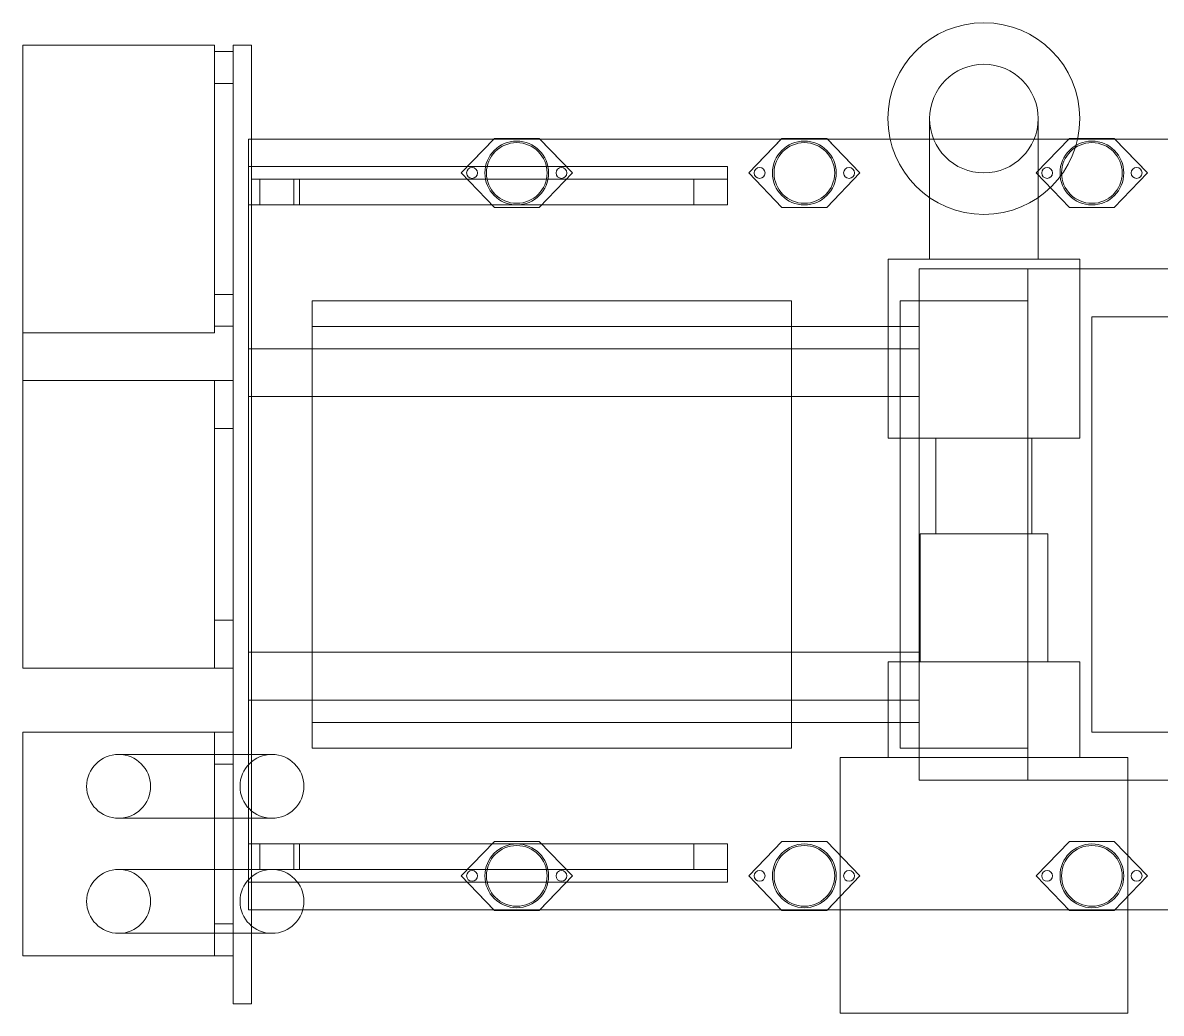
# Model space of a CAD drawing. Header units: inches. Extents: x -1128 to 651, y 96 to 845.
# Drawn here: x -972.366 to -970.756, y 704.72 to 706.121 of the extents above; entities that cross this region are included whole.
import ezdxf

# ---------------------------------------------------------------- set-up
doc = ezdxf.new("R2010")
doc.units = ezdxf.units.IN
doc.header["$MEASUREMENT"] = 0
doc.linetypes.add('EQUIPMENT LAYOUT OF TOTAL LLIGHTING-EMBED 1_DWG$0$HIDDEN2', pattern=[0.1875, 0.125, -0.0625])
doc.layers.add('EQUIPMENT LAYOUT OF TOTAL LLIGHTING-EMBED 1_DWG$0$DwgTemplate', color=7, linetype='Continuous')
doc.layers.add('硅胶总平面底图 工艺装置区', color=253, linetype='Continuous')

msp = doc.modelspace()

# ---------------------------------------------------------------- linework, layer by layer
at = {"layer": 'EQUIPMENT LAYOUT OF TOTAL LLIGHTING-EMBED 1_DWG$0$DwgTemplate', "color": 253, "linetype": 'Continuous', "lineweight": 0}
msp.add_line((-972.3663, 704.801), (-972.3663, 705.1174), dxfattribs=at)
msp.add_line((-972.3663, 704.801), (-972.3663, 705.1174), dxfattribs=at)
at = {"layer": 'EQUIPMENT LAYOUT OF TOTAL LLIGHTING-EMBED 1_DWG$0$DwgTemplate', "color": 253, "linetype": 'EQUIPMENT LAYOUT OF TOTAL LLIGHTING-EMBED 1_DWG$0$HIDDEN2', "lineweight": 0}
msp.add_line((-972.3663, 705.1174), (-972.3663, 704.801), dxfattribs=at)
msp.add_line((-972.3663, 705.1174), (-972.3663, 704.801), dxfattribs=at)
at = {"layer": '硅胶总平面底图 工艺装置区', "color": 253, "linetype": 'Continuous', "lineweight": 0}
for p, q in [((-972.3663, 705.6823), (-972.3663, 706.089)), ((-972.3663, 705.6823), (-972.3663, 706.089)), ((-972.3663, 706.089), (-972.0951, 706.089)), ((-972.0951, 706.089), (-972.3663, 706.089)), ((-972.3663, 706.089), (-972.3663, 705.6823)), ((-972.3663, 706.089), (-972.3663, 705.6823)), ((-972.0951, 706.089), (-972.3663, 706.089)), ((-972.0951, 706.089), (-972.3663, 706.089)), ((-972.3663, 706.089), (-972.0951, 706.089)), ((-972.0951, 706.089), (-972.3663, 706.089)), ((-972.3663, 705.2365), (-972.3663, 706.089)), ((-972.3663, 705.2365), (-972.3663, 706.089)), ((-972.0951, 706.089), (-972.0951, 705.6823)), ((-972.0951, 706.089), (-972.0951, 705.6823)), ((-972.0951, 705.6823), (-972.0951, 706.089)), ((-972.0951, 705.6823), (-972.0951, 706.089)), ((-972.0951, 706.089), (-972.0951, 705.6823)), ((-972.0951, 706.089), (-972.0951, 705.6823)), ((-972.0689, 706.08), (-972.0951, 706.08)), ((-972.0689, 706.08), (-972.0951, 706.08)), ((-972.0951, 706.08), (-972.0951, 706.0348)), ((-972.0951, 706.08), (-972.0951, 706.0348)), ((-972.0951, 706.0348), (-972.0951, 706.08)), ((-972.0951, 706.0348), (-972.0951, 706.08)), ((-972.0951, 706.08), (-972.0689, 706.08)), ((-972.0951, 706.08), (-972.0689, 706.08)), ((-972.0951, 706.08), (-972.0951, 706.0348)), ((-972.0951, 706.08), (-972.0951, 706.0348)), ((-972.0689, 706.08), (-972.0951, 706.08)), ((-972.0689, 706.08), (-972.0951, 706.08)), ((-972.0427, 706.089), (-972.0689, 706.089)), ((-972.0427, 706.089), (-972.0689, 706.089)), ((-972.0689, 704.7332), (-972.0689, 706.089)), ((-972.0689, 704.7332), (-972.0689, 706.089)), ((-972.0689, 706.089), (-972.0689, 704.7332)), ((-972.0689, 706.089), (-972.0689, 704.7332)), ((-972.0689, 706.089), (-972.0427, 706.089)), ((-972.0427, 706.089), (-972.0689, 706.089)), ((-972.0689, 706.089), (-972.0427, 706.089)), ((-972.0427, 706.089), (-972.0689, 706.089)), ((-972.0689, 706.089), (-972.0689, 704.7332)), ((-972.0689, 706.089), (-972.0689, 704.7332)), ((-972.0689, 706.08), (-972.0689, 706.089)), ((-972.0689, 706.08), (-972.0689, 706.089)), ((-972.0427, 706.089), (-972.0689, 706.089)), ((-972.0427, 706.089), (-972.0689, 706.089)), ((-972.0689, 706.089), (-972.0427, 706.089)), ((-972.0427, 706.089), (-972.0689, 706.089)), ((-972.0689, 706.089), (-972.0689, 704.7332)), ((-972.0689, 706.089), (-972.0689, 704.7332)), ((-972.0427, 706.089), (-972.0689, 706.089)), ((-972.0427, 706.089), (-972.0689, 706.089)), ((-972.0689, 704.7332), (-972.0689, 706.089)), ((-972.0689, 704.7332), (-972.0689, 706.089)), ((-972.0689, 706.08), (-972.0689, 706.089)), ((-972.0689, 706.08), (-972.0689, 706.089)), ((-972.0427, 706.089), (-972.0689, 706.089)), ((-972.0427, 706.089), (-972.0689, 706.089)), ((-972.0689, 706.0348), (-972.0689, 706.08)), ((-972.0689, 706.0348), (-972.0689, 706.08)), ((-972.0689, 706.0348), (-972.0689, 706.08)), ((-972.0689, 706.0348), (-972.0689, 706.08)), ((-972.0689, 706.08), (-972.0689, 706.0348)), ((-972.0689, 706.08), (-972.0689, 706.0348)), ((-972.0689, 706.0348), (-972.0689, 706.08)), ((-972.0689, 706.0348), (-972.0689, 706.08)), ((-972.0427, 704.7332), (-972.0427, 706.089)), ((-972.0427, 704.7332), (-972.0427, 706.089)), ((-972.0427, 704.7332), (-972.0427, 706.089)), ((-972.0427, 704.7332), (-972.0427, 706.089)), ((-972.0427, 706.089), (-972.0427, 705.0857)), ((-972.0427, 706.089), (-972.0427, 705.0857)), ((-972.0427, 706.089), (-972.0427, 704.7332)), ((-972.0427, 706.089), (-972.0427, 704.7332)), ((-972.0427, 706.089), (-972.0427, 704.7332)), ((-972.0427, 706.089), (-972.0427, 704.7332)), ((-972.0427, 704.7332), (-972.0427, 706.089)), ((-972.0427, 704.7332), (-972.0427, 706.089)), ((-972.0427, 706.089), (-972.0427, 705.0857)), ((-972.0427, 706.089), (-972.0427, 705.0857)), ((-972.0951, 706.0348), (-972.0689, 706.0348)), ((-972.0951, 706.0348), (-972.0689, 706.0348)), ((-972.0689, 706.0348), (-972.0951, 706.0348)), ((-972.0689, 706.0348), (-972.0951, 706.0348)), ((-972.0951, 706.0348), (-972.0689, 706.0348)), ((-972.0951, 706.0348), (-972.0689, 706.0348)), ((-972.0689, 705.7365), (-972.0689, 706.0348)), ((-972.0689, 705.7365), (-972.0689, 706.0348)), ((-972.0689, 705.7365), (-972.0689, 706.0348)), ((-972.0689, 705.7365), (-972.0689, 706.0348)), ((-971.0837, 705.9851), (-971.0837, 705.8734)), ((-970.93, 705.8734), (-970.93, 705.9851)), ((-972.0472, 705.9173), (-972.0472, 705.9561)), ((-972.0472, 705.9173), (-972.0472, 705.9561)), ((-972.0472, 705.9561), (-972.0427, 705.9561)), ((-972.0427, 705.9561), (-972.0472, 705.9561)), ((-972.0472, 705.9561), (-972.0472, 704.8661)), ((-972.0472, 705.9561), (-972.0472, 704.8661)), ((-970.0334, 705.9561), (-972.0472, 705.9561)), ((-970.0334, 705.9561), (-972.0472, 705.9561)), ((-972.0427, 705.9561), (-971.1393, 705.9561)), ((-971.1393, 705.9561), (-972.0427, 705.9561)), ((-972.0427, 705.9561), (-971.1393, 705.9561)), ((-971.1393, 705.9561), (-972.0427, 705.9561)), ((-972.0427, 705.9561), (-971.1393, 705.9561)), ((-971.1393, 705.9561), (-972.0427, 705.9561)), ((-971.6992, 705.9571), (-971.7462, 705.9082)), ((-971.7001, 705.9561), (-971.7462, 705.9082)), ((-971.6992, 705.9571), (-971.7001, 705.9561)), ((-971.6992, 705.9571), (-971.7001, 705.9561)), ((-971.6992, 705.9571), (-971.7001, 705.9561)), ((-971.6359, 705.9571), (-971.6992, 705.9571)), ((-971.6359, 705.9571), (-971.6992, 705.9571)), ((-971.6359, 705.9571), (-971.6992, 705.9571)), ((-971.6359, 705.9571), (-971.6992, 705.9571)), ((-971.5889, 705.9082), (-971.6359, 705.9571)), ((-971.6351, 705.9561), (-971.6359, 705.9571)), ((-971.6351, 705.9561), (-971.6359, 705.9571)), ((-971.6351, 705.9561), (-971.6359, 705.9571)), ((-971.5889, 705.9082), (-971.6351, 705.9561)), ((-971.2925, 705.9571), (-971.3395, 705.9082)), ((-971.2934, 705.9561), (-971.3395, 705.9082)), ((-971.2925, 705.9571), (-971.2934, 705.9561)), ((-971.2925, 705.9571), (-971.2934, 705.9561)), ((-971.2925, 705.9571), (-971.2934, 705.9561)), ((-971.2292, 705.9571), (-971.2925, 705.9571)), ((-971.2292, 705.9571), (-971.2925, 705.9571)), ((-971.2292, 705.9571), (-971.2925, 705.9571)), ((-971.2292, 705.9571), (-971.2925, 705.9571)), ((-971.1822, 705.9082), (-971.2292, 705.9571)), ((-971.2283, 705.9561), (-971.2292, 705.9571)), ((-971.2283, 705.9561), (-971.2292, 705.9571)), ((-971.2283, 705.9561), (-971.2292, 705.9571)), ((-971.1822, 705.9082), (-971.2283, 705.9561)), ((-971.1393, 705.9561), (-970.8744, 705.9561)), ((-970.8744, 705.9561), (-971.1393, 705.9561)), ((-970.8857, 705.9571), (-970.9327, 705.9082)), ((-970.8857, 705.9571), (-970.9327, 705.9082)), ((-970.8742, 705.9571), (-970.8857, 705.9571)), ((-970.8225, 705.9571), (-970.8857, 705.9571)), ((-970.8744, 705.9561), (-970.0334, 705.9561)), ((-970.0334, 705.9561), (-970.8744, 705.9561)), ((-970.8744, 705.9561), (-970.0334, 705.9561)), ((-970.0334, 705.9561), (-970.8744, 705.9561)), ((-970.8225, 705.9571), (-970.8742, 705.9571)), ((-970.8225, 705.9571), (-970.8742, 705.9571)), ((-970.8225, 705.9571), (-970.8742, 705.9571)), ((-970.7755, 705.9082), (-970.8225, 705.9571)), ((-970.8216, 705.9561), (-970.8225, 705.9571)), ((-970.8216, 705.9561), (-970.8225, 705.9571)), ((-970.8216, 705.9561), (-970.8225, 705.9571)), ((-970.7755, 705.9082), (-970.8216, 705.9561)), ((-972.0472, 705.8631), (-972.0472, 705.9173)), ((-972.0472, 705.8631), (-972.0472, 705.9173)), ((-972.0472, 705.9173), (-972.0427, 705.9173)), ((-972.0472, 705.9173), (-972.0427, 705.9173)), ((-971.3693, 705.9173), (-972.0472, 705.9173)), ((-972.0472, 705.9173), (-971.3693, 705.9173)), ((-972.0472, 705.9173), (-972.0472, 705.8631)), ((-972.0472, 705.9173), (-972.0472, 705.8631)), ((-972.0472, 705.8631), (-972.0472, 705.9173)), ((-972.0472, 705.8631), (-972.0472, 705.9173)), ((-972.0427, 705.9173), (-971.3693, 705.9173)), ((-972.0427, 705.9173), (-971.3693, 705.9173)), ((-972.0427, 705.9173), (-971.3693, 705.9173)), ((-972.0427, 705.9173), (-971.3693, 705.9173)), ((-972.0427, 705.9173), (-971.3693, 705.9173)), ((-972.0427, 705.9173), (-971.3693, 705.9173)), ((-971.3693, 705.8631), (-971.3693, 705.9173)), ((-971.3693, 705.8631), (-971.3693, 705.9173)), ((-971.3693, 705.9173), (-971.3693, 705.8631)), ((-971.3693, 705.9173), (-971.3693, 705.8631)), ((-971.3693, 705.9173), (-971.3693, 705.8631)), ((-971.3693, 705.9173), (-971.3693, 705.8631)), ((-971.3693, 705.9173), (-971.3693, 705.8631)), ((-971.3693, 705.9173), (-971.3693, 705.8631)), ((-972.0427, 705.8992), (-972.0427, 705.8631)), ((-972.0427, 705.8992), (-972.0427, 705.8631)), ((-972.0427, 705.8992), (-971.9749, 705.8992)), ((-972.0427, 705.8992), (-971.9749, 705.8992)), ((-971.9749, 705.8992), (-972.0427, 705.8992)), ((-971.9749, 705.8992), (-972.0427, 705.8992)), ((-972.0427, 705.8631), (-972.0427, 705.8992)), ((-972.0427, 705.8631), (-972.0427, 705.8992)), ((-971.9749, 705.8992), (-972.0427, 705.8992)), ((-971.9749, 705.8992), (-972.0427, 705.8992)), ((-972.0308, 705.8992), (-972.0308, 705.8631)), ((-972.0308, 705.8992), (-972.0308, 705.8631)), ((-971.4172, 705.8992), (-972.0308, 705.8992)), ((-971.4172, 705.8992), (-972.0308, 705.8992)), ((-971.9829, 705.8992), (-972.0308, 705.8992)), ((-971.9829, 705.8992), (-972.0308, 705.8992)), ((-971.9829, 705.8631), (-971.9829, 705.8992)), ((-971.9829, 705.8631), (-971.9829, 705.8992)), ((-971.9829, 705.8992), (-971.9749, 705.8992)), ((-971.9749, 705.8992), (-971.9829, 705.8992)), ((-971.9749, 705.8992), (-971.3905, 705.8992)), ((-971.3905, 705.8992), (-971.9749, 705.8992)), ((-971.9749, 705.8631), (-971.9749, 705.8992)), ((-971.9749, 705.8631), (-971.9749, 705.8992)), ((-971.9749, 705.8992), (-971.9749, 705.8631)), ((-971.9749, 705.8992), (-971.9749, 705.8631)), ((-971.9749, 705.8992), (-971.3905, 705.8992)), ((-971.3905, 705.8992), (-971.9749, 705.8992)), ((-971.9749, 705.8631), (-971.9749, 705.8992)), ((-971.9749, 705.8631), (-971.9749, 705.8992)), ((-971.9749, 705.8992), (-971.3905, 705.8992)), ((-971.3905, 705.8992), (-971.9749, 705.8992)), ((-971.7462, 705.9082), (-971.6992, 705.8594)), ((-971.7462, 705.9082), (-971.6992, 705.8594)), ((-971.6359, 705.8594), (-971.5889, 705.9082)), ((-971.6359, 705.8594), (-971.5889, 705.9082)), ((-971.4172, 705.8631), (-971.4172, 705.8992)), ((-971.4172, 705.8631), (-971.4172, 705.8992)), ((-971.4172, 705.8992), (-971.3693, 705.8992)), ((-971.4172, 705.8992), (-971.3693, 705.8992)), ((-971.3905, 705.8992), (-971.3693, 705.8992)), ((-971.3693, 705.8992), (-971.3905, 705.8992)), ((-971.3693, 705.8992), (-971.3693, 705.8631)), ((-971.3693, 705.8992), (-971.3693, 705.8631)), ((-971.3395, 705.9082), (-971.2925, 705.8594)), ((-971.3395, 705.9082), (-971.2925, 705.8594)), ((-971.2292, 705.8594), (-971.1822, 705.9082)), ((-971.2292, 705.8594), (-971.1822, 705.9082)), ((-970.9327, 705.9082), (-970.8857, 705.8594)), ((-970.9327, 705.9082), (-970.8857, 705.8594)), ((-970.8225, 705.8594), (-970.7755, 705.9082)), ((-970.8225, 705.8594), (-970.7755, 705.9082)), ((-971.0837, 705.8734), (-971.0837, 705.7862)), ((-971.0837, 705.8734), (-971.0837, 705.7862)), ((-971.0837, 705.8734), (-971.0837, 705.7862)), ((-970.93, 705.7862), (-970.93, 705.8734)), ((-970.93, 705.7862), (-970.93, 705.8734)), ((-970.93, 705.7862), (-970.93, 705.8734)), ((-972.0472, 705.6596), (-972.0472, 705.8631)), ((-972.0472, 705.6596), (-972.0472, 705.8631)), ((-972.0472, 705.8631), (-971.3693, 705.8631)), ((-972.0472, 705.8631), (-971.3693, 705.8631)), ((-972.0427, 705.8631), (-972.0472, 705.8631)), ((-972.0472, 705.8631), (-972.0427, 705.8631)), ((-971.9749, 705.8631), (-972.0427, 705.8631)), ((-971.9749, 705.8631), (-972.0427, 705.8631)), ((-971.3905, 705.8631), (-972.0427, 705.8631)), ((-972.0427, 705.8631), (-971.3905, 705.8631)), ((-972.0427, 705.8631), (-971.9749, 705.8631)), ((-972.0427, 705.8631), (-971.9749, 705.8631)), ((-972.0427, 705.8631), (-971.9749, 705.8631)), ((-972.0427, 705.8631), (-971.9749, 705.8631)), ((-972.0308, 705.8631), (-971.4172, 705.8631)), ((-971.4172, 705.8631), (-972.0308, 705.8631)), ((-972.0308, 705.8631), (-971.9829, 705.8631)), ((-972.0308, 705.8631), (-971.9829, 705.8631)), ((-971.9749, 705.8631), (-971.9829, 705.8631)), ((-971.9749, 705.8631), (-971.9829, 705.8631)), ((-971.3905, 705.8631), (-971.9749, 705.8631)), ((-971.3905, 705.8631), (-971.9749, 705.8631)), ((-971.3905, 705.8631), (-971.9749, 705.8631)), ((-971.3905, 705.8631), (-971.9749, 705.8631)), ((-971.3905, 705.8631), (-971.9749, 705.8631)), ((-971.3905, 705.8631), (-971.9749, 705.8631)), ((-971.6992, 705.8594), (-971.6359, 705.8594)), ((-971.6992, 705.8594), (-971.6359, 705.8594)), ((-971.3693, 705.8631), (-971.4172, 705.8631)), ((-971.3693, 705.8631), (-971.4172, 705.8631)), ((-971.3693, 705.8631), (-971.3905, 705.8631)), ((-971.3693, 705.8631), (-971.3905, 705.8631)), ((-971.3693, 705.8631), (-971.3905, 705.8631)), ((-971.3905, 705.8631), (-971.3693, 705.8631)), ((-971.3693, 705.8631), (-971.3905, 705.8631)), ((-971.3905, 705.8631), (-971.3693, 705.8631)), ((-971.3693, 705.8631), (-971.3905, 705.8631)), ((-971.3905, 705.8631), (-971.3693, 705.8631)), ((-971.2925, 705.8594), (-971.2292, 705.8594)), ((-971.2925, 705.8594), (-971.2292, 705.8594)), ((-970.8857, 705.8594), (-970.8225, 705.8594)), ((-970.8857, 705.8594), (-970.8225, 705.8594)), ((-971.0069, 705.7862), (-971.1424, 705.7862)), ((-971.1424, 705.7862), (-970.8713, 705.7862)), ((-970.8713, 705.7862), (-971.1424, 705.7862)), ((-971.1424, 705.7862), (-971.0069, 705.7862)), ((-971.1424, 705.5331), (-971.1424, 705.7862)), ((-971.1424, 705.7862), (-970.8713, 705.7862)), ((-970.8713, 705.7862), (-971.1424, 705.7862)), ((-971.1424, 705.5331), (-971.1424, 705.7862)), ((-971.1424, 705.7862), (-970.8713, 705.7862)), ((-970.8713, 705.7862), (-971.1424, 705.7862)), ((-971.1424, 705.5331), (-971.1424, 705.7862)), ((-970.93, 705.7862), (-971.0837, 705.7862)), ((-970.93, 705.7862), (-971.0837, 705.7862)), ((-970.8713, 705.7862), (-971.0069, 705.7862)), ((-971.0069, 705.7862), (-970.8713, 705.7862)), ((-970.8713, 705.5331), (-970.8713, 705.7862)), ((-970.8713, 705.5331), (-970.8713, 705.7862)), ((-970.8713, 705.5331), (-970.8713, 705.7862)), ((-970.9445, 705.7726), (-971.0982, 705.7726)), ((-970.9445, 705.7726), (-971.0982, 705.7726)), ((-971.0982, 705.7726), (-970.9445, 705.7726)), ((-971.0982, 705.7726), (-970.9445, 705.7726)), ((-971.0982, 705.0495), (-971.0982, 705.7726)), ((-971.0982, 705.0495), (-971.0982, 705.7726)), ((-971.0982, 705.7726), (-971.0982, 705.0495)), ((-971.0982, 705.7726), (-971.0982, 705.0495)), ((-970.9445, 705.7726), (-970.9445, 705.0495)), ((-970.9445, 705.7726), (-970.9445, 705.0495)), ((-970.9445, 705.7726), (-970.9445, 705.7274)), ((-970.9445, 705.7726), (-970.9445, 705.7274)), ((-970.9445, 705.0495), (-970.9445, 705.7726)), ((-970.9445, 705.0495), (-970.9445, 705.7726)), ((-970.9445, 705.7726), (-969.4983, 705.7726)), ((-970.9445, 705.7726), (-969.4983, 705.7726)), ((-970.8713, 705.7726), (-970.9445, 705.7726)), ((-970.8713, 705.7726), (-970.9445, 705.7726)), ((-969.6674, 705.7726), (-970.8713, 705.7726)), ((-969.6674, 705.7726), (-970.8713, 705.7726)), ((-969.6674, 705.7726), (-970.8713, 705.7726)), ((-969.6674, 705.7726), (-970.8713, 705.7726)), ((-972.0951, 705.6913), (-972.0951, 705.7365)), ((-972.0951, 705.6913), (-972.0951, 705.7365)), ((-972.0689, 705.7365), (-972.0951, 705.7365)), ((-972.0689, 705.7365), (-972.0951, 705.7365)), ((-972.0951, 705.7365), (-972.0951, 705.6913)), ((-972.0951, 705.7365), (-972.0951, 705.6913)), ((-972.0951, 705.7365), (-972.0689, 705.7365)), ((-972.0951, 705.7365), (-972.0689, 705.7365)), ((-972.0689, 705.7365), (-972.0951, 705.7365)), ((-972.0689, 705.7365), (-972.0951, 705.7365)), ((-972.0951, 705.7365), (-972.0951, 705.6913)), ((-972.0951, 705.7365), (-972.0951, 705.6913)), ((-972.0689, 705.6913), (-972.0689, 705.7365)), ((-972.0689, 705.6913), (-972.0689, 705.7365)), ((-972.0689, 705.6913), (-972.0689, 705.7365)), ((-972.0689, 705.6913), (-972.0689, 705.7365)), ((-972.0689, 705.7365), (-972.0689, 705.6913)), ((-972.0689, 705.7365), (-972.0689, 705.6913)), ((-972.0689, 705.6913), (-972.0689, 705.7365)), ((-972.0689, 705.6913), (-972.0689, 705.7365)), ((-971.9568, 705.7274), (-971.2789, 705.7274)), ((-971.9568, 705.7274), (-971.2789, 705.7274)), ((-971.9568, 705.7274), (-971.9568, 705.0947)), ((-971.9568, 705.7274), (-971.9568, 705.0947)), ((-971.9568, 705.0947), (-971.9568, 705.7274)), ((-971.9568, 705.0947), (-971.9568, 705.7274)), ((-971.2789, 705.7274), (-971.9568, 705.7274)), ((-971.2789, 705.7274), (-971.9568, 705.7274)), ((-971.2789, 705.7274), (-971.9568, 705.7274)), ((-971.2789, 705.7274), (-971.9568, 705.7274)), ((-971.9568, 705.7274), (-971.9568, 705.0947)), ((-971.9568, 705.7274), (-971.9568, 705.0947)), ((-971.2789, 705.7274), (-971.9568, 705.7274)), ((-971.2789, 705.7274), (-971.9568, 705.7274)), ((-971.2789, 705.0947), (-971.2789, 705.7274)), ((-971.2789, 705.0947), (-971.2789, 705.7274)), ((-971.2789, 705.7274), (-971.2789, 705.0947)), ((-971.2789, 705.7274), (-971.2789, 705.0947)), ((-971.2789, 705.0947), (-971.2789, 705.7274)), ((-971.2789, 705.0947), (-971.2789, 705.7274)), ((-971.2789, 705.0947), (-971.2789, 705.7274)), ((-971.2789, 705.0947), (-971.2789, 705.7274)), ((-971.1253, 705.7274), (-970.9445, 705.7274)), ((-971.1253, 705.7274), (-970.9445, 705.7274)), ((-970.9445, 705.7274), (-971.1253, 705.7274)), ((-970.9445, 705.7274), (-971.1253, 705.7274)), ((-971.1253, 705.0947), (-971.1253, 705.7274)), ((-971.1253, 705.0947), (-971.1253, 705.7274)), ((-971.1253, 705.7274), (-971.1253, 705.5331)), ((-971.1253, 705.7274), (-971.1253, 705.5331)), ((-970.9445, 705.0947), (-970.9445, 705.7274)), ((-970.9445, 705.0947), (-970.9445, 705.7274)), ((-970.9445, 705.7274), (-970.9445, 705.0947)), ((-970.9445, 705.7274), (-970.9445, 705.0947)), ((-970.9445, 705.7274), (-970.9445, 705.0947)), ((-970.9445, 705.7274), (-970.9445, 705.0947)), ((-970.8541, 705.1173), (-970.8541, 705.7048)), ((-970.8541, 705.1173), (-970.8541, 705.7048)), ((-969.5887, 705.7048), (-970.8541, 705.7048)), ((-969.5887, 705.7048), (-970.8541, 705.7048)), ((-970.8541, 705.7048), (-969.5887, 705.7048)), ((-970.8541, 705.7048), (-969.5887, 705.7048)), ((-970.8541, 705.7048), (-970.8541, 705.1173)), ((-970.8541, 705.7048), (-970.8541, 705.1173)), ((-970.8541, 705.7048), (-970.8541, 705.1173)), ((-970.8541, 705.7048), (-970.8541, 705.1173)), ((-969.5887, 705.7048), (-970.8541, 705.7048)), ((-969.5887, 705.7048), (-970.8541, 705.7048)), ((-970.8541, 705.7048), (-970.8541, 705.1173)), ((-970.8541, 705.7048), (-970.8541, 705.1173)), ((-972.0951, 705.6913), (-972.0689, 705.6913)), ((-972.0951, 705.6913), (-972.0689, 705.6913)), ((-972.0689, 705.6913), (-972.0951, 705.6913)), ((-972.0689, 705.6913), (-972.0951, 705.6913)), ((-972.0951, 705.6913), (-972.0689, 705.6913)), ((-972.0951, 705.6913), (-972.0689, 705.6913)), ((-972.0689, 705.6145), (-972.0689, 705.6913)), ((-972.0689, 705.6145), (-972.0689, 705.6913)), ((-972.0689, 705.6145), (-972.0689, 705.6913)), ((-972.0689, 705.6145), (-972.0689, 705.6913)), ((-971.9568, 705.1308), (-971.9568, 705.6912)), ((-971.9568, 705.6912), (-971.9568, 705.1308)), ((-971.2789, 705.6912), (-971.9568, 705.6912)), ((-971.1424, 705.6912), (-971.2789, 705.6912)), ((-971.1424, 705.6912), (-971.2789, 705.6912)), ((-971.1424, 705.6912), (-971.2789, 705.6912)), ((-971.0982, 705.6912), (-971.1424, 705.6912)), ((-971.0982, 705.6912), (-971.0982, 705.1308)), ((-971.0982, 705.6912), (-971.0982, 705.1308)), ((-972.3663, 705.6823), (-972.0951, 705.6823)), ((-972.0951, 705.6823), (-972.3663, 705.6823)), ((-972.0951, 705.6823), (-972.3663, 705.6823)), ((-972.0951, 705.6823), (-972.3663, 705.6823)), ((-972.0951, 705.6823), (-972.1583, 705.6823)), ((-972.0951, 705.6823), (-972.1583, 705.6823)), ((-972.0472, 705.1625), (-972.0472, 705.6596)), ((-972.0472, 705.1625), (-972.0472, 705.6596)), ((-972.0472, 705.1625), (-972.0472, 705.6596)), ((-972.0472, 705.1625), (-972.0472, 705.6596)), ((-972.0427, 705.6596), (-972.0472, 705.6596)), ((-972.0472, 705.6596), (-972.0427, 705.6596)), ((-972.0472, 705.6596), (-972.0472, 705.5918)), ((-972.0472, 705.6596), (-972.0472, 705.5918)), ((-971.9568, 705.6596), (-972.0427, 705.6596)), ((-972.0427, 705.6596), (-971.9568, 705.6596)), ((-971.9568, 705.6596), (-972.0427, 705.6596)), ((-972.0427, 705.6596), (-971.9568, 705.6596)), ((-971.0982, 705.6596), (-971.9568, 705.6596)), ((-971.9568, 705.6596), (-971.0982, 705.6596)), ((-971.0982, 705.6596), (-971.0982, 705.1625)), ((-971.0982, 705.6596), (-971.0982, 705.1625)), ((-971.0982, 705.5918), (-971.0982, 705.6596)), ((-971.0982, 705.6596), (-971.0982, 705.5918)), ((-972.3663, 705.2078), (-972.3663, 705.6145)), ((-972.3663, 705.2078), (-972.3663, 705.6145)), ((-972.0951, 705.6145), (-972.3663, 705.6145)), ((-972.0951, 705.6145), (-972.3663, 705.6145)), ((-972.3663, 705.6145), (-972.3663, 705.2078)), ((-972.3663, 705.6145), (-972.3663, 705.2078)), ((-972.3663, 705.6145), (-972.0951, 705.6145)), ((-972.0951, 705.6145), (-972.3663, 705.6145)), ((-972.3663, 705.6145), (-972.0951, 705.6145)), ((-972.0951, 705.6145), (-972.3663, 705.6145)), ((-972.3663, 705.6145), (-972.3663, 705.2078)), ((-972.3663, 705.6145), (-972.3663, 705.2078)), ((-972.3663, 705.2078), (-972.3663, 705.6145)), ((-972.3663, 705.2078), (-972.3663, 705.6145)), ((-972.0951, 705.6145), (-972.3663, 705.6145)), ((-972.0951, 705.6145), (-972.3663, 705.6145)), ((-972.1273, 705.6145), (-972.0951, 705.6145)), ((-972.0951, 705.6145), (-972.1273, 705.6145)), ((-972.0951, 705.2078), (-972.0951, 705.6145)), ((-972.0951, 705.2078), (-972.0951, 705.6145)), ((-972.0951, 705.2078), (-972.0951, 705.6145)), ((-972.0951, 705.2078), (-972.0951, 705.6145)), ((-972.0951, 705.5467), (-972.0951, 705.6145)), ((-972.0951, 705.5467), (-972.0951, 705.6145)), ((-972.0951, 705.6145), (-972.0951, 705.5467)), ((-972.0951, 705.6145), (-972.0951, 705.5467)), ((-972.0689, 705.6145), (-972.0951, 705.6145)), ((-972.0689, 705.6145), (-972.0951, 705.6145)), ((-972.0951, 705.6145), (-972.0951, 705.2078)), ((-972.0951, 705.6145), (-972.0951, 705.2078)), ((-972.0951, 705.6145), (-972.0689, 705.6145)), ((-972.0951, 705.6145), (-972.0689, 705.6145)), ((-972.0951, 705.6145), (-972.0951, 705.5467)), ((-972.0951, 705.6145), (-972.0951, 705.5467)), ((-972.0951, 705.6145), (-972.0951, 705.5467)), ((-972.0951, 705.6145), (-972.0951, 705.5467)), ((-972.0689, 705.6145), (-972.0951, 705.6145)), ((-972.0689, 705.6145), (-972.0951, 705.6145)), ((-972.0689, 705.5467), (-972.0689, 705.6145)), ((-972.0689, 705.5467), (-972.0689, 705.6145)), ((-972.0689, 705.5467), (-972.0689, 705.6145)), ((-972.0689, 705.5467), (-972.0689, 705.6145)), ((-972.0689, 705.6145), (-972.0689, 705.5467)), ((-972.0689, 705.6145), (-972.0689, 705.5467)), ((-972.0689, 705.5467), (-972.0689, 705.6145)), ((-972.0689, 705.5467), (-972.0689, 705.6145)), ((-972.0472, 705.5918), (-972.0427, 705.5918)), ((-972.0427, 705.5918), (-972.0472, 705.5918)), ((-972.0472, 705.5918), (-972.0472, 705.2303)), ((-972.0472, 705.5918), (-972.0472, 705.2303)), ((-972.0427, 705.5918), (-971.9568, 705.5918)), ((-971.9568, 705.5918), (-972.0427, 705.5918)), ((-972.0427, 705.5918), (-971.9568, 705.5918)), ((-971.9568, 705.5918), (-972.0427, 705.5918)), ((-971.9568, 705.5918), (-971.0982, 705.5918)), ((-971.0982, 705.5918), (-971.9568, 705.5918)), ((-971.0982, 705.2303), (-971.0982, 705.5918)), ((-971.0982, 705.2303), (-971.0982, 705.5918)), ((-972.0951, 705.5467), (-972.0689, 705.5467)), ((-972.0951, 705.5467), (-972.0689, 705.5467)), ((-972.0951, 705.5467), (-972.0951, 705.2756)), ((-972.0951, 705.5467), (-972.0951, 705.2756)), ((-972.0689, 705.5467), (-972.0951, 705.5467)), ((-972.0689, 705.5467), (-972.0951, 705.5467)), ((-972.0951, 705.5467), (-972.0951, 705.2756)), ((-972.0951, 705.5467), (-972.0951, 705.2756)), ((-972.0951, 705.5467), (-972.0689, 705.5467)), ((-972.0951, 705.5467), (-972.0689, 705.5467)), ((-972.0689, 705.2756), (-972.0689, 705.5467)), ((-972.0689, 705.2756), (-972.0689, 705.5467)), ((-972.0689, 705.2756), (-972.0689, 705.5467)), ((-972.0689, 705.2756), (-972.0689, 705.5467)), ((-970.8713, 705.5331), (-971.1424, 705.5331)), ((-971.1424, 705.5331), (-971.0069, 705.5331)), ((-970.8713, 705.5331), (-971.1424, 705.5331)), ((-971.1424, 705.5331), (-971.0069, 705.5331)), ((-970.8713, 705.5331), (-971.1424, 705.5331)), ((-970.8713, 705.5331), (-971.1424, 705.5331)), ((-970.8713, 705.5331), (-971.1424, 705.5331)), ((-970.8713, 705.5331), (-971.1424, 705.5331)), ((-971.1253, 705.5331), (-971.1253, 705.2168)), ((-971.1253, 705.5331), (-971.1253, 705.2168)), ((-971.1253, 705.5331), (-971.1253, 705.2168)), ((-971.1253, 705.5331), (-971.1253, 705.2168)), ((-971.1253, 705.5331), (-971.1253, 705.2168)), ((-971.1253, 705.5331), (-971.1253, 705.2168)), ((-970.9391, 705.5331), (-971.0747, 705.5331)), ((-970.9391, 705.5331), (-971.0747, 705.5331)), ((-971.0747, 705.3976), (-971.0747, 705.5331)), ((-971.0747, 705.3976), (-971.0747, 705.5331)), ((-971.0747, 705.3976), (-971.0747, 705.5331)), ((-971.0069, 705.5331), (-970.8713, 705.5331)), ((-971.0069, 705.5331), (-970.8713, 705.5331)), ((-970.9391, 705.3976), (-970.9391, 705.5331)), ((-970.9391, 705.3976), (-970.9391, 705.5331)), ((-970.9391, 705.3976), (-970.9391, 705.5331)), ((-971.0069, 705.3976), (-971.0972, 705.3976)), ((-971.0972, 705.3976), (-970.9165, 705.3976)), ((-970.9165, 705.3976), (-971.0972, 705.3976)), ((-971.0972, 705.3976), (-971.0069, 705.3976)), ((-971.0972, 705.2168), (-971.0972, 705.3976)), ((-971.0972, 705.3976), (-970.9165, 705.3976)), ((-970.9165, 705.3976), (-971.0972, 705.3976)), ((-971.0972, 705.2168), (-971.0972, 705.3976)), ((-971.0972, 705.3976), (-970.9165, 705.3976)), ((-970.9165, 705.3976), (-971.0972, 705.3976)), ((-971.0972, 705.2168), (-971.0972, 705.3976)), ((-970.9391, 705.3976), (-971.0747, 705.3976)), ((-970.9391, 705.3976), (-971.0747, 705.3976)), ((-970.9165, 705.3976), (-971.0069, 705.3976)), ((-971.0069, 705.3976), (-970.9165, 705.3976)), ((-970.9165, 705.2168), (-970.9165, 705.3976)), ((-970.9165, 705.2168), (-970.9165, 705.3976)), ((-970.9165, 705.2168), (-970.9165, 705.3976)), ((-972.0951, 705.2756), (-972.0689, 705.2756)), ((-972.0951, 705.2756), (-972.0689, 705.2756)), ((-972.0689, 705.2756), (-972.0951, 705.2756)), ((-972.0689, 705.2756), (-972.0951, 705.2756)), ((-972.0951, 705.2078), (-972.0951, 705.2756)), ((-972.0951, 705.2078), (-972.0951, 705.2756)), ((-972.0951, 705.2756), (-972.0951, 705.2078)), ((-972.0951, 705.2756), (-972.0951, 705.2078)), ((-972.0951, 705.2756), (-972.0951, 705.2078)), ((-972.0951, 705.2756), (-972.0951, 705.2078)), ((-972.0951, 705.2756), (-972.0951, 705.2078)), ((-972.0951, 705.2756), (-972.0951, 705.2078)), ((-972.0689, 705.2756), (-972.0951, 705.2756)), ((-972.0689, 705.2756), (-972.0951, 705.2756)), ((-972.0689, 705.2078), (-972.0689, 705.2756)), ((-972.0689, 705.2078), (-972.0689, 705.2756)), ((-972.0689, 705.2078), (-972.0689, 705.2756)), ((-972.0689, 705.2078), (-972.0689, 705.2756)), ((-972.0689, 705.2756), (-972.0689, 705.2078)), ((-972.0689, 705.2756), (-972.0689, 705.2078)), ((-972.0689, 705.2078), (-972.0689, 705.2756)), ((-972.0689, 705.2078), (-972.0689, 705.2756)), ((-972.3663, 705.2078), (-972.3663, 705.2365)), ((-972.3663, 705.2078), (-972.3663, 705.2365)), ((-972.0427, 705.2303), (-972.0472, 705.2303)), ((-972.0472, 705.2303), (-972.0427, 705.2303)), ((-972.0472, 705.2303), (-972.0472, 705.1625)), ((-972.0472, 705.1625), (-972.0472, 705.2303)), ((-971.9568, 705.2303), (-972.0427, 705.2303)), ((-972.0427, 705.2303), (-971.9568, 705.2303)), ((-971.9568, 705.2303), (-972.0427, 705.2303)), ((-972.0427, 705.2303), (-971.9568, 705.2303)), ((-971.0982, 705.2303), (-971.9568, 705.2303)), ((-971.9568, 705.2303), (-971.0982, 705.2303)), ((-971.0982, 705.1625), (-971.0982, 705.2303)), ((-971.0982, 705.1625), (-971.0982, 705.2303)), ((-972.3663, 705.2078), (-972.0951, 705.2078)), ((-972.0951, 705.2078), (-972.3663, 705.2078)), ((-972.0951, 705.2078), (-972.3663, 705.2078)), ((-972.0951, 705.2078), (-972.3663, 705.2078)), ((-972.3663, 705.2078), (-972.0951, 705.2078)), ((-972.0951, 705.2078), (-972.3663, 705.2078)), ((-972.0951, 705.2078), (-972.3663, 705.2078)), ((-972.0951, 705.2078), (-972.3663, 705.2078)), ((-972.0951, 705.2078), (-972.3663, 705.2078)), ((-972.0951, 705.2078), (-972.3663, 705.2078)), ((-972.0951, 705.2078), (-972.0689, 705.2078)), ((-972.0951, 705.2078), (-972.0689, 705.2078)), ((-972.0689, 705.2078), (-972.0951, 705.2078)), ((-972.0689, 705.2078), (-972.0951, 705.2078)), ((-972.0951, 705.2078), (-972.0689, 705.2078)), ((-972.0951, 705.2078), (-972.0689, 705.2078)), ((-972.0689, 705.1174), (-972.0689, 705.2078)), ((-972.0689, 705.1174), (-972.0689, 705.2078)), ((-972.0689, 705.1174), (-972.0689, 705.2078)), ((-972.0689, 705.1174), (-972.0689, 705.2078)), ((-971.0069, 705.2168), (-971.1424, 705.2168)), ((-971.1424, 705.2168), (-970.8713, 705.2168)), ((-970.8713, 705.2168), (-971.1424, 705.2168)), ((-971.1424, 705.2168), (-971.0069, 705.2168)), ((-971.1424, 705.0812), (-971.1424, 705.2168)), ((-971.1424, 705.2168), (-970.8713, 705.2168)), ((-970.8713, 705.2168), (-971.1424, 705.2168)), ((-971.1424, 705.0812), (-971.1424, 705.2168)), ((-971.1424, 705.2168), (-970.8713, 705.2168)), ((-970.8713, 705.2168), (-971.1424, 705.2168)), ((-971.1424, 705.0812), (-971.1424, 705.2168)), ((-971.1253, 705.2168), (-971.1253, 705.0947)), ((-971.1253, 705.2168), (-971.1253, 705.0947)), ((-970.9165, 705.2168), (-971.0972, 705.2168)), ((-970.9165, 705.2168), (-971.0972, 705.2168)), ((-970.8713, 705.2168), (-971.0069, 705.2168)), ((-971.0069, 705.2168), (-970.8713, 705.2168)), ((-970.8713, 705.0812), (-970.8713, 705.2168)), ((-970.8713, 705.0812), (-970.8713, 705.2168)), ((-970.8713, 705.0812), (-970.8713, 705.2168)), ((-972.0472, 704.9592), (-972.0472, 705.1625)), ((-972.0472, 704.9592), (-972.0472, 705.1625)), ((-972.0472, 705.1625), (-972.0427, 705.1625)), ((-972.0427, 705.1625), (-972.0472, 705.1625)), ((-972.0427, 705.1625), (-971.9568, 705.1625)), ((-971.9568, 705.1625), (-972.0427, 705.1625)), ((-972.0427, 705.1625), (-971.9568, 705.1625)), ((-971.9568, 705.1625), (-972.0427, 705.1625)), ((-971.9568, 705.1625), (-971.0982, 705.1625)), ((-971.0982, 705.1625), (-971.9568, 705.1625)), ((-971.2789, 705.1308), (-971.9568, 705.1308)), ((-971.1424, 705.1308), (-971.2789, 705.1308)), ((-971.1424, 705.1308), (-971.2789, 705.1308)), ((-971.1424, 705.1308), (-971.2789, 705.1308)), ((-971.0982, 705.1308), (-971.1424, 705.1308)), ((-972.0951, 705.1174), (-972.3663, 705.1174)), ((-972.0951, 705.1174), (-972.3663, 705.1174)), ((-972.3663, 705.1174), (-972.0951, 705.1174)), ((-972.0951, 705.1174), (-972.3663, 705.1174)), ((-972.3663, 704.801), (-972.3663, 705.1174)), ((-972.3663, 704.801), (-972.3663, 705.1174)), ((-972.3663, 705.1174), (-972.0951, 705.1174)), ((-972.0951, 705.1174), (-972.3663, 705.1174)), ((-972.0951, 705.1174), (-972.0951, 705.0857)), ((-972.0951, 705.1174), (-972.0951, 705.0857)), ((-972.0951, 705.0722), (-972.0951, 705.1174)), ((-972.0951, 705.0722), (-972.0951, 705.1174)), ((-972.0689, 705.1174), (-972.0951, 705.1174)), ((-972.0689, 705.1174), (-972.0951, 705.1174)), ((-972.0951, 705.1174), (-972.0689, 705.1174)), ((-972.0951, 705.1174), (-972.0689, 705.1174)), ((-972.0951, 705.1174), (-972.0951, 705.0857)), ((-972.0951, 705.1174), (-972.0951, 705.0857)), ((-972.0951, 704.801), (-972.0951, 705.1174)), ((-972.0951, 704.801), (-972.0951, 705.1174)), ((-972.0689, 705.1174), (-972.0951, 705.1174)), ((-972.0689, 705.1174), (-972.0951, 705.1174)), ((-972.0951, 705.1174), (-972.0951, 705.0857)), ((-972.0951, 705.1174), (-972.0951, 705.0857)), ((-972.0951, 705.1174), (-972.0951, 705.0857)), ((-972.0951, 705.1174), (-972.0951, 705.0857)), ((-972.0689, 705.0857), (-972.0689, 705.1174)), ((-972.0689, 705.0857), (-972.0689, 705.1174)), ((-972.0689, 705.0722), (-972.0689, 705.1174)), ((-972.0689, 705.0722), (-972.0689, 705.1174)), ((-972.0689, 705.1174), (-972.0689, 705.0722)), ((-972.0689, 705.1174), (-972.0689, 705.0722)), ((-972.0689, 705.0857), (-972.0689, 705.1174)), ((-972.0689, 705.0857), (-972.0689, 705.1174)), ((-970.8541, 705.1173), (-970.4917, 705.1173)), ((-970.8541, 705.1173), (-970.4917, 705.1173)), ((-969.5887, 705.1173), (-970.8541, 705.1173)), ((-969.5887, 705.1173), (-970.8541, 705.1173)), ((-970.8541, 705.1173), (-970.4917, 705.1173)), ((-970.8541, 705.1173), (-970.4917, 705.1173)), ((-971.9568, 705.0947), (-971.2789, 705.0947)), ((-971.9568, 705.0947), (-971.2789, 705.0947)), ((-971.2789, 705.0947), (-971.9568, 705.0947)), ((-971.2789, 705.0947), (-971.9568, 705.0947)), ((-971.9568, 705.0947), (-971.2789, 705.0947)), ((-971.9568, 705.0947), (-971.2789, 705.0947)), ((-971.9568, 705.0947), (-971.2789, 705.0947)), ((-971.9568, 705.0947), (-971.2789, 705.0947)), ((-970.9445, 705.0947), (-971.1253, 705.0947)), ((-970.9445, 705.0947), (-971.1253, 705.0947)), ((-971.1253, 705.0947), (-970.9445, 705.0947)), ((-971.1253, 705.0947), (-970.9445, 705.0947)), ((-970.9445, 705.0947), (-970.9445, 705.0495)), ((-970.9445, 705.0947), (-970.9445, 705.0495)), ((-972.2307, 705.0857), (-972.0138, 705.0857)), ((-972.2307, 705.0857), (-972.0138, 705.0857)), ((-972.0951, 705.0857), (-972.0951, 705.0722)), ((-972.0951, 705.0857), (-972.0951, 705.0722)), ((-972.0951, 705.0857), (-972.0951, 704.9954)), ((-972.0951, 705.0857), (-972.0951, 704.9954)), ((-972.0689, 705.0722), (-972.0689, 705.0857)), ((-972.0689, 705.0722), (-972.0689, 705.0857)), ((-972.0427, 705.0857), (-972.0427, 704.9954)), ((-972.0427, 705.0857), (-972.0427, 704.9954)), ((-971.0069, 705.0812), (-971.2102, 705.0812)), ((-971.2102, 705.0812), (-970.8035, 705.0812)), ((-970.8035, 705.0812), (-971.2102, 705.0812)), ((-971.2102, 705.0812), (-971.0069, 705.0812)), ((-971.2102, 704.7197), (-971.2102, 705.0812)), ((-971.2102, 705.0812), (-970.8035, 705.0812)), ((-970.8035, 705.0812), (-971.2102, 705.0812)), ((-971.2102, 704.7197), (-971.2102, 705.0812)), ((-971.2102, 705.0812), (-970.8035, 705.0812)), ((-970.8035, 705.0812), (-971.2102, 705.0812)), ((-971.2102, 704.7197), (-971.2102, 705.0812)), ((-970.8713, 705.0812), (-971.1424, 705.0812)), ((-970.8713, 705.0812), (-971.1424, 705.0812)), ((-970.8035, 705.0812), (-971.0069, 705.0812)), ((-971.0069, 705.0812), (-970.8035, 705.0812)), ((-970.8035, 704.7197), (-970.8035, 705.0812)), ((-970.8035, 704.7197), (-970.8035, 705.0812)), ((-970.8035, 704.7197), (-970.8035, 705.0812)), ((-972.0951, 705.0722), (-972.0689, 705.0722)), ((-972.0951, 705.0722), (-972.0689, 705.0722)), ((-972.0689, 705.0722), (-972.0951, 705.0722)), ((-972.0689, 705.0722), (-972.0951, 705.0722)), ((-972.0689, 704.9954), (-972.0689, 705.0722)), ((-972.0689, 704.9954), (-972.0689, 705.0722)), ((-970.9445, 705.0495), (-971.0982, 705.0495)), ((-970.9445, 705.0495), (-971.0982, 705.0495)), ((-971.0982, 705.0495), (-970.9445, 705.0495)), ((-971.0982, 705.0495), (-970.9445, 705.0495)), ((-969.4983, 705.0495), (-970.9445, 705.0495)), ((-969.4983, 705.0495), (-970.9445, 705.0495)), ((-970.9445, 705.0495), (-970.8035, 705.0495)), ((-970.9445, 705.0495), (-970.8035, 705.0495)), ((-970.8035, 705.0495), (-970.4917, 705.0495)), ((-970.8035, 705.0495), (-970.4917, 705.0495)), ((-970.8035, 705.0495), (-970.4917, 705.0495)), ((-970.8035, 705.0495), (-970.4917, 705.0495)), ((-972.0138, 704.9954), (-972.2307, 704.9954)), ((-972.0138, 704.9954), (-972.2307, 704.9954)), ((-972.0951, 704.9954), (-972.0951, 704.9231)), ((-972.0951, 704.9954), (-972.0951, 704.9231)), ((-972.0951, 704.9954), (-972.0951, 704.9231)), ((-972.0951, 704.9954), (-972.0951, 704.9231)), ((-972.0689, 704.9231), (-972.0689, 704.9954)), ((-972.0689, 704.9231), (-972.0689, 704.9954)), ((-972.0689, 704.9231), (-972.0689, 704.9954)), ((-972.0689, 704.9231), (-972.0689, 704.9954)), ((-972.0427, 704.9954), (-972.0427, 704.9231)), ((-972.0427, 704.9954), (-972.0427, 704.9231)), ((-972.0427, 704.9954), (-972.0427, 704.9231)), ((-972.0427, 704.9954), (-972.0427, 704.9231)), ((-972.0472, 704.905), (-972.0472, 704.9592)), ((-972.0472, 704.905), (-972.0472, 704.9592)), ((-972.0472, 704.9592), (-972.0472, 704.905)), ((-972.0472, 704.9592), (-972.0472, 704.905)), ((-972.0472, 704.905), (-972.0472, 704.9592)), ((-972.0472, 704.905), (-972.0472, 704.9592)), ((-972.0472, 704.9592), (-972.0427, 704.9592)), ((-972.0472, 704.9592), (-972.0427, 704.9592)), ((-971.3693, 704.9592), (-972.0472, 704.9592)), ((-972.0472, 704.9592), (-971.3693, 704.9592)), ((-972.0427, 704.9592), (-971.9749, 704.9592)), ((-972.0427, 704.9592), (-971.9749, 704.9592)), ((-971.9749, 704.9592), (-972.0427, 704.9592)), ((-971.9749, 704.9592), (-972.0427, 704.9592)), ((-972.0427, 704.9592), (-972.0427, 704.9231)), ((-972.0427, 704.9592), (-972.0427, 704.9231)), ((-972.0427, 704.9592), (-971.3905, 704.9592)), ((-972.0427, 704.9592), (-971.3905, 704.9592)), ((-972.0427, 704.9231), (-972.0427, 704.9592)), ((-972.0427, 704.9231), (-972.0427, 704.9592)), ((-971.9749, 704.9592), (-972.0427, 704.9592)), ((-971.9749, 704.9592), (-972.0427, 704.9592)), ((-971.9829, 704.9592), (-972.0308, 704.9592)), ((-971.9829, 704.9592), (-972.0308, 704.9592)), ((-972.0308, 704.9592), (-972.0308, 704.9231)), ((-972.0308, 704.9592), (-972.0308, 704.9231)), ((-971.4172, 704.9592), (-972.0308, 704.9592)), ((-971.4172, 704.9592), (-972.0308, 704.9592)), ((-971.9829, 704.9231), (-971.9829, 704.9592)), ((-971.9829, 704.9231), (-971.9829, 704.9592)), ((-971.9829, 704.9592), (-971.9749, 704.9592)), ((-971.9749, 704.9592), (-971.9829, 704.9592)), ((-971.9749, 704.9592), (-971.9749, 704.9231)), ((-971.9749, 704.9592), (-971.9749, 704.9231)), ((-971.9749, 704.9231), (-971.9749, 704.9592)), ((-971.9749, 704.9231), (-971.9749, 704.9592)), ((-971.9749, 704.9592), (-971.3905, 704.9592)), ((-971.3905, 704.9592), (-971.9749, 704.9592)), ((-971.9749, 704.9592), (-971.3905, 704.9592)), ((-971.3905, 704.9592), (-971.9749, 704.9592)), ((-971.9749, 704.9592), (-971.3905, 704.9592)), ((-971.3905, 704.9592), (-971.9749, 704.9592)), ((-971.9749, 704.9231), (-971.9749, 704.9592)), ((-971.9749, 704.9231), (-971.9749, 704.9592)), ((-971.6992, 704.9628), (-971.7462, 704.914)), ((-971.6992, 704.9628), (-971.7462, 704.914)), ((-971.6359, 704.9628), (-971.6992, 704.9628)), ((-971.6359, 704.9628), (-971.6992, 704.9628)), ((-971.5889, 704.914), (-971.6359, 704.9628)), ((-971.5889, 704.914), (-971.6359, 704.9628)), ((-971.4172, 704.9592), (-971.3693, 704.9592)), ((-971.4172, 704.9592), (-971.3693, 704.9592)), ((-971.4172, 704.9231), (-971.4172, 704.9592)), ((-971.4172, 704.9231), (-971.4172, 704.9592)), ((-971.3905, 704.9592), (-971.3693, 704.9592)), ((-971.3905, 704.9592), (-971.3693, 704.9592)), ((-971.3905, 704.9592), (-971.3693, 704.9592)), ((-971.3693, 704.9592), (-971.3905, 704.9592)), ((-971.3905, 704.9592), (-971.3693, 704.9592)), ((-971.3905, 704.9592), (-971.3693, 704.9592)), ((-971.3905, 704.9592), (-971.3693, 704.9592)), ((-971.3905, 704.9592), (-971.3693, 704.9592)), ((-971.3693, 704.9592), (-971.3693, 704.9231)), ((-971.3693, 704.9592), (-971.3693, 704.9231)), ((-971.3693, 704.9592), (-971.3693, 704.905)), ((-971.3693, 704.9592), (-971.3693, 704.905)), ((-971.3693, 704.905), (-971.3693, 704.9592)), ((-971.3693, 704.905), (-971.3693, 704.9592)), ((-971.3693, 704.9592), (-971.3693, 704.905)), ((-971.3693, 704.9592), (-971.3693, 704.905)), ((-971.3693, 704.9592), (-971.3693, 704.905)), ((-971.3693, 704.9592), (-971.3693, 704.905)), ((-971.2925, 704.9628), (-971.3395, 704.914)), ((-971.2925, 704.9628), (-971.3395, 704.914)), ((-971.2292, 704.9628), (-971.2925, 704.9628)), ((-971.2292, 704.9628), (-971.2925, 704.9628)), ((-971.1822, 704.914), (-971.2292, 704.9628)), ((-971.1822, 704.914), (-971.2292, 704.9628)), ((-970.8857, 704.9628), (-970.9327, 704.914)), ((-970.8857, 704.9628), (-970.9327, 704.914)), ((-970.8225, 704.9628), (-970.8857, 704.9628)), ((-970.8225, 704.9628), (-970.8857, 704.9628)), ((-970.7755, 704.914), (-970.8225, 704.9628)), ((-970.7755, 704.914), (-970.8225, 704.9628)), ((-972.2307, 704.9231), (-972.0138, 704.9231)), ((-972.2307, 704.9231), (-972.0138, 704.9231)), ((-972.0951, 704.9231), (-972.0951, 704.8327)), ((-972.0951, 704.9231), (-972.0951, 704.8327)), ((-972.0689, 704.8462), (-972.0689, 704.9231)), ((-972.0689, 704.8462), (-972.0689, 704.9231)), ((-972.0427, 704.9231), (-972.0138, 704.9231)), ((-972.0427, 704.9231), (-972.0138, 704.9231)), ((-971.9749, 704.9231), (-972.0427, 704.9231)), ((-971.9749, 704.9231), (-972.0427, 704.9231)), ((-972.0427, 704.9231), (-972.0427, 704.8327)), ((-972.0427, 704.9231), (-972.0427, 704.8327)), ((-972.0308, 704.9231), (-971.4172, 704.9231)), ((-971.4172, 704.9231), (-972.0308, 704.9231)), ((-972.0308, 704.9231), (-971.9829, 704.9231)), ((-972.0308, 704.9231), (-971.9829, 704.9231)), ((-972.0138, 704.9231), (-971.9749, 704.9231)), ((-972.0138, 704.9231), (-971.9749, 704.9231)), ((-972.0138, 704.9231), (-971.9749, 704.9231)), ((-972.0138, 704.9231), (-971.9749, 704.9231)), ((-971.9749, 704.9231), (-971.9829, 704.9231)), ((-971.9749, 704.9231), (-971.9829, 704.9231)), ((-971.3905, 704.9231), (-971.9749, 704.9231)), ((-971.3905, 704.9231), (-971.9749, 704.9231)), ((-971.3905, 704.9231), (-971.9749, 704.9231)), ((-971.3905, 704.9231), (-971.9749, 704.9231)), ((-971.3905, 704.9231), (-971.9749, 704.9231)), ((-971.3905, 704.9231), (-971.9749, 704.9231)), ((-971.3693, 704.9231), (-971.4172, 704.9231)), ((-971.3693, 704.9231), (-971.4172, 704.9231)), ((-971.3693, 704.9231), (-971.3905, 704.9231)), ((-971.3693, 704.9231), (-971.3905, 704.9231)), ((-972.0472, 704.8661), (-972.0472, 704.905)), ((-972.0472, 704.8661), (-972.0472, 704.905)), ((-972.0472, 704.905), (-971.3693, 704.905)), ((-972.0472, 704.905), (-971.3693, 704.905)), ((-971.9776, 704.905), (-972.0472, 704.905)), ((-972.0472, 704.905), (-971.9776, 704.905)), ((-971.3693, 704.905), (-971.9776, 704.905)), ((-971.9776, 704.905), (-971.3693, 704.905)), ((-971.3693, 704.905), (-971.9776, 704.905)), ((-971.9776, 704.905), (-971.3693, 704.905)), ((-971.3693, 704.905), (-971.9776, 704.905)), ((-971.9776, 704.905), (-971.3693, 704.905)), ((-971.7462, 704.914), (-971.6992, 704.8652)), ((-971.7462, 704.914), (-971.7001, 704.8661)), ((-971.6359, 704.8652), (-971.5889, 704.914)), ((-971.6351, 704.8661), (-971.5889, 704.914)), ((-971.3395, 704.914), (-971.2934, 704.8661)), ((-971.3395, 704.914), (-971.2925, 704.8652)), ((-971.2292, 704.8652), (-971.1822, 704.914)), ((-971.2283, 704.8661), (-971.1822, 704.914)), ((-970.9327, 704.914), (-970.8857, 704.8652)), ((-970.9327, 704.914), (-970.8857, 704.8652)), ((-970.8225, 704.8652), (-970.7755, 704.914)), ((-970.8225, 704.8652), (-970.7755, 704.914)), ((-971.9701, 704.8661), (-972.0472, 704.8661)), ((-971.9701, 704.8661), (-972.0472, 704.8661)), ((-972.0472, 704.8661), (-970.0334, 704.8661)), ((-970.0334, 704.8661), (-972.0472, 704.8661)), ((-971.2102, 704.8661), (-971.9701, 704.8661)), ((-971.2102, 704.8661), (-971.9701, 704.8661)), ((-971.2102, 704.8661), (-971.9701, 704.8661)), ((-971.2102, 704.8661), (-971.9701, 704.8661)), ((-971.2102, 704.8661), (-971.9701, 704.8661)), ((-971.2102, 704.8661), (-971.9701, 704.8661)), ((-971.7001, 704.8661), (-971.6992, 704.8652)), ((-971.7001, 704.8661), (-971.6992, 704.8652)), ((-971.7001, 704.8661), (-971.6992, 704.8652)), ((-971.6992, 704.8652), (-971.6359, 704.8652)), ((-971.6992, 704.8652), (-971.6359, 704.8652)), ((-971.6992, 704.8652), (-971.6359, 704.8652)), ((-971.6992, 704.8652), (-971.6359, 704.8652)), ((-971.6359, 704.8652), (-971.6351, 704.8661)), ((-971.6359, 704.8652), (-971.6351, 704.8661)), ((-971.6359, 704.8652), (-971.6351, 704.8661)), ((-971.2934, 704.8661), (-971.2925, 704.8652)), ((-971.2934, 704.8661), (-971.2925, 704.8652)), ((-971.2934, 704.8661), (-971.2925, 704.8652)), ((-971.2925, 704.8652), (-971.2292, 704.8652)), ((-971.2925, 704.8652), (-971.2292, 704.8652)), ((-971.2925, 704.8652), (-971.2292, 704.8652)), ((-971.2925, 704.8652), (-971.2292, 704.8652)), ((-971.2292, 704.8652), (-971.2283, 704.8661)), ((-971.2292, 704.8652), (-971.2283, 704.8661)), ((-971.2292, 704.8652), (-971.2283, 704.8661)), ((-970.8035, 704.8661), (-971.2102, 704.8661)), ((-970.8035, 704.8661), (-971.2102, 704.8661)), ((-970.8857, 704.8652), (-970.8225, 704.8652)), ((-970.8857, 704.8652), (-970.8225, 704.8652)), ((-970.0334, 704.8661), (-970.8035, 704.8661)), ((-970.0334, 704.8661), (-970.8035, 704.8661)), ((-970.0334, 704.8661), (-970.8035, 704.8661)), ((-970.0334, 704.8661), (-970.8035, 704.8661)), ((-972.0951, 704.8462), (-972.0951, 704.8327)), ((-972.0951, 704.8462), (-972.0951, 704.8327)), ((-972.0951, 704.8462), (-972.0689, 704.8462)), ((-972.0951, 704.8462), (-972.0689, 704.8462)), ((-972.0689, 704.8462), (-972.0951, 704.8462)), ((-972.0689, 704.8462), (-972.0951, 704.8462)), ((-972.0951, 704.801), (-972.0951, 704.8462)), ((-972.0951, 704.801), (-972.0951, 704.8462)), ((-972.0689, 704.8462), (-972.0689, 704.801)), ((-972.0689, 704.8462), (-972.0689, 704.801)), ((-972.0689, 704.801), (-972.0689, 704.8462)), ((-972.0689, 704.801), (-972.0689, 704.8462)), ((-972.0689, 704.8327), (-972.0689, 704.8462)), ((-972.0689, 704.8327), (-972.0689, 704.8462)), ((-972.0138, 704.8327), (-972.2307, 704.8327)), ((-972.0138, 704.8327), (-972.2307, 704.8327)), ((-972.0951, 704.8327), (-972.0951, 704.801)), ((-972.0951, 704.8327), (-972.0951, 704.801)), ((-972.0951, 704.8327), (-972.0951, 704.801)), ((-972.0951, 704.8327), (-972.0951, 704.801)), ((-972.0951, 704.8327), (-972.0951, 704.801)), ((-972.0951, 704.8327), (-972.0951, 704.801)), ((-972.0951, 704.8327), (-972.0951, 704.801)), ((-972.0951, 704.8327), (-972.0951, 704.801)), ((-972.0689, 704.801), (-972.0689, 704.8327)), ((-972.0689, 704.801), (-972.0689, 704.8327)), ((-972.0689, 704.801), (-972.0689, 704.8327)), ((-972.0689, 704.801), (-972.0689, 704.8327)), ((-972.0427, 704.8327), (-972.0427, 704.7332)), ((-972.0427, 704.8327), (-972.0427, 704.7332)), ((-972.0427, 704.8327), (-972.0427, 704.7332)), ((-972.0427, 704.8327), (-972.0427, 704.7332)), ((-972.3663, 704.801), (-972.0951, 704.801)), ((-972.0951, 704.801), (-972.3663, 704.801)), ((-972.0951, 704.801), (-972.3663, 704.801)), ((-972.0951, 704.801), (-972.3663, 704.801)), ((-972.0951, 704.801), (-972.3663, 704.801)), ((-972.0951, 704.801), (-972.3663, 704.801)), ((-972.0689, 704.801), (-972.0951, 704.801)), ((-972.0689, 704.801), (-972.0951, 704.801)), ((-972.0951, 704.801), (-972.0689, 704.801)), ((-972.0951, 704.801), (-972.0689, 704.801)), ((-972.0951, 704.801), (-972.0689, 704.801)), ((-972.0951, 704.801), (-972.0689, 704.801)), ((-972.0689, 704.7332), (-972.0689, 704.801)), ((-972.0689, 704.7332), (-972.0689, 704.801)), ((-972.0689, 704.7332), (-972.0689, 704.801)), ((-972.0689, 704.7332), (-972.0689, 704.801)), ((-972.0427, 704.7332), (-972.0689, 704.7332)), ((-972.0427, 704.7332), (-972.0689, 704.7332)), ((-972.0689, 704.7332), (-972.0427, 704.7332)), ((-972.0427, 704.7332), (-972.0689, 704.7332)), ((-972.0689, 704.7332), (-972.0427, 704.7332)), ((-972.0427, 704.7332), (-972.0689, 704.7332)), ((-972.0427, 704.7332), (-972.0689, 704.7332)), ((-972.0427, 704.7332), (-972.0689, 704.7332)), ((-972.0689, 704.7332), (-972.0427, 704.7332)), ((-972.0427, 704.7332), (-972.0689, 704.7332)), ((-972.0427, 704.7332), (-972.0689, 704.7332)), ((-972.0427, 704.7332), (-972.0689, 704.7332)), ((-972.0689, 704.7332), (-972.0427, 704.7332)), ((-972.0427, 704.7332), (-972.0689, 704.7332)), ((-970.8035, 704.7197), (-971.2102, 704.7197)), ((-971.2102, 704.7197), (-971.0069, 704.7197)), ((-970.8035, 704.7197), (-971.2102, 704.7197)), ((-971.2102, 704.7197), (-971.0069, 704.7197)), ((-970.8035, 704.7197), (-971.2102, 704.7197)), ((-970.8035, 704.7197), (-971.2102, 704.7197)), ((-970.8035, 704.7197), (-971.2102, 704.7197)), ((-970.8035, 704.7197), (-971.2102, 704.7197)), ((-971.0069, 704.7197), (-970.8035, 704.7197)), ((-971.0069, 704.7197), (-970.8035, 704.7197))]:
    msp.add_line(p, q, dxfattribs=at)
for centre, radius in [((-971.0069, 705.9851), 0.1356), ((-971.0069, 705.9851), 0.1356), ((-971.0069, 705.9851), 0.1356), ((-971.0069, 705.9851), 0.1356), ((-971.0069, 705.9851), 0.1356), ((-971.0069, 705.9851), 0.1356), ((-971.0069, 705.9851), 0.1356), ((-971.0069, 705.9851), 0.1356), ((-971.0069, 705.9851), 0.0768), ((-971.0069, 705.9851), 0.0768), ((-971.6676, 705.9082), 0.0451), ((-971.6676, 705.9082), 0.0429), ((-971.2608, 705.9082), 0.0451), ((-971.2608, 705.9082), 0.0429), ((-970.8541, 705.9082), 0.0451), ((-970.8541, 705.9082), 0.0429), ((-971.7308, 705.9082), 0.00768), ((-971.7308, 705.9082), 0.00768), ((-971.6043, 705.9082), 0.00768), ((-971.6043, 705.9082), 0.00768), ((-971.3241, 705.9082), 0.00768), ((-971.3241, 705.9082), 0.00768), ((-971.1976, 705.9082), 0.00768), ((-971.1976, 705.9082), 0.00768), ((-970.9174, 705.9082), 0.00768), ((-970.9174, 705.9082), 0.00768), ((-970.7908, 705.9082), 0.00768), ((-970.7908, 705.9082), 0.00768), ((-972.2307, 705.0406), 0.0452), ((-972.2307, 705.0406), 0.0452), ((-972.0138, 705.0406), 0.0452), ((-972.0138, 705.0406), 0.0452), ((-971.6676, 704.914), 0.0451), ((-971.6676, 704.914), 0.0429), ((-971.2608, 704.914), 0.0451), ((-971.2608, 704.914), 0.0429), ((-970.8541, 704.914), 0.0451), ((-970.8541, 704.914), 0.0429), ((-972.2307, 704.8779), 0.0452), ((-972.2307, 704.8779), 0.0452), ((-972.0138, 704.8779), 0.0452), ((-972.0138, 704.8779), 0.0452), ((-971.7308, 704.914), 0.00768), ((-971.7308, 704.914), 0.00768), ((-971.6043, 704.914), 0.00768), ((-971.6043, 704.914), 0.00768), ((-971.3241, 704.914), 0.00768), ((-971.3241, 704.914), 0.00768), ((-971.1976, 704.914), 0.00768), ((-971.1976, 704.914), 0.00768), ((-970.9174, 704.914), 0.00768), ((-970.9174, 704.914), 0.00768), ((-970.7908, 704.914), 0.00768), ((-970.7908, 704.914), 0.00768)]:
    msp.add_circle(centre, radius, dxfattribs=at)
for centre, start, end in [((-972.2307, 705.0406), 90, 270), ((-972.2307, 705.0406), 90, 270), ((-972.2307, 705.0406), 90, 270), ((-972.2307, 705.0406), 90, 270), ((-972.2307, 705.0406), 270, 90), ((-972.2307, 705.0406), 270, 90), ((-972.0138, 705.0406), 90, 270), ((-972.0138, 705.0406), 90, 270), ((-972.0138, 705.0406), 0, 90), ((-972.0138, 705.0406), 0, 90), ((-972.0138, 705.0406), 0, 90), ((-972.0138, 705.0406), 0, 90), ((-972.0138, 705.0406), 270, 0), ((-972.0138, 705.0406), 270, 0), ((-972.0138, 705.0406), 270, 0), ((-972.0138, 705.0406), 270, 0), ((-972.2307, 704.8779), 90, 270), ((-972.2307, 704.8779), 90, 270), ((-972.2307, 704.8779), 90, 270), ((-972.2307, 704.8779), 90, 270), ((-972.2307, 704.8779), 270, 90), ((-972.2307, 704.8779), 270, 90), ((-972.0138, 704.8779), 90, 270), ((-972.0138, 704.8779), 90, 270), ((-972.0138, 704.8779), 0, 90), ((-972.0138, 704.8779), 0, 90), ((-972.0138, 704.8779), 0, 90), ((-972.0138, 704.8779), 0, 90), ((-972.0138, 704.8779), 270, 0), ((-972.0138, 704.8779), 270, 0), ((-972.0138, 704.8779), 270, 0), ((-972.0138, 704.8779), 270, 0)]:
    msp.add_arc(centre, 0.0452, start, end, dxfattribs=at)

doc.saveas('drawing.dxf')
